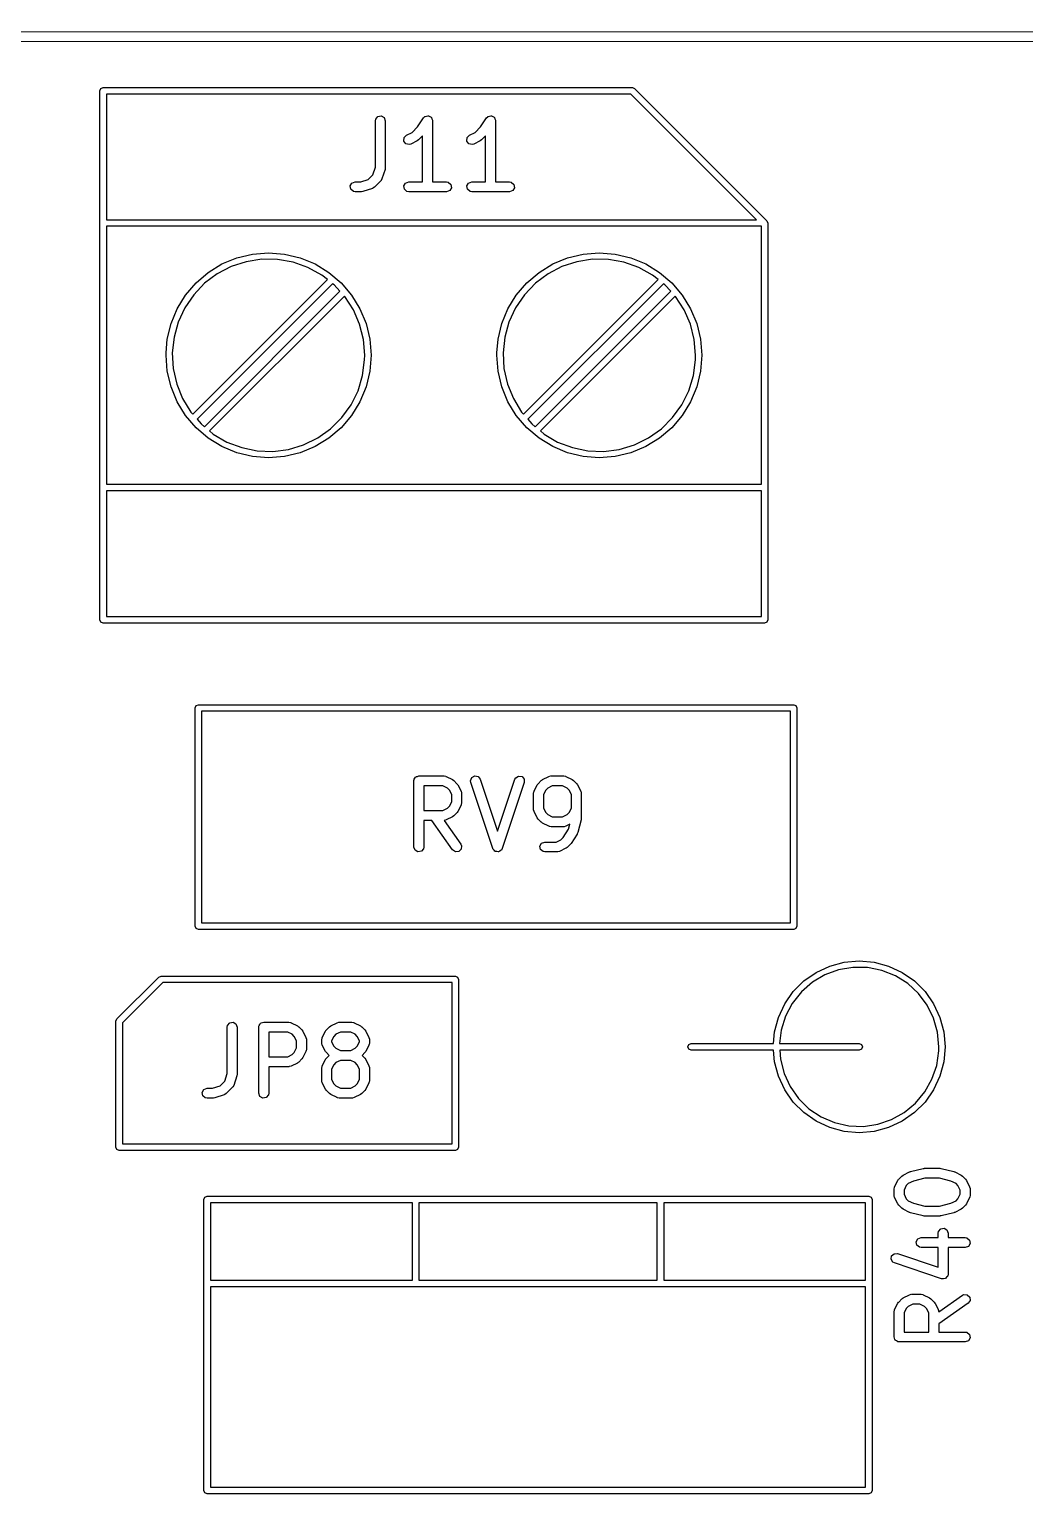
# Model space of a CAD drawing. Extents: x 10 to 287, y -200 to -10.
# Drawn here: x 155.85 to 170.9, y -58.83 to -36.68 of the extents above; entities that cross this region are included whole.
import ezdxf

# ---------------------------------------------------------------- set-up
doc = ezdxf.new("R2010")
doc.units = 0
doc.layers.add('BLACK', color=7, linetype='CONTINUOUS')

msp = doc.modelspace()

# ---------------------------------------------------------------- linework, layer by layer
at = {"layer": 'BLACK', "linetype": 'CONTINUOUS'}
for p, q in [((33.4913, -36.6809), (206.846, -36.7288)), ((206.771, -36.8788), (33.5663, -36.8309)), ((156.915, -37.611), (156.93, -37.5757)), ((156.915, -45.611), (156.915, -37.611)), ((156.93, -37.5757), (156.965, -37.561)), ((156.965, -37.561), (164.965, -37.561)), ((164.965, -37.561), (165, -37.5757)), ((165, -37.5757), (167, -39.5757)), ((157.015, -37.661), (157.015, -39.561)), ((164.944, -37.661), (157.015, -37.661)), ((166.844, -39.561), (164.944, -37.661)), ((161.08, -38.0634), (161.085, -38.0378)), ((161.08, -38.7655), (161.08, -38.0634)), ((161.085, -38.0378), (161.118, -37.9985)), ((161.118, -37.9985), (161.168, -37.9896)), ((161.168, -37.9896), (161.213, -38.0152)), ((161.213, -38.0152), (161.23, -38.0634)), ((161.23, -38.0634), (161.23, -38.7777)), ((161.716, -38.1585), (161.807, -38.0218)), ((161.807, -38.0218), (161.825, -38.003)), ((161.825, -38.003), (161.829, -38.0018)), ((161.829, -38.0018), (161.832, -37.9985)), ((161.832, -37.9985), (161.854, -37.9947)), ((161.854, -37.9947), (161.875, -37.9886)), ((161.875, -37.9886), (161.879, -37.9903)), ((161.879, -37.9903), (161.883, -37.9896)), ((161.883, -37.9896), (161.902, -38.0004)), ((161.902, -38.0004), (161.922, -38.0092)), ((161.922, -38.0092), (161.923, -38.0131)), ((161.923, -38.0131), (161.927, -38.0152)), ((161.927, -38.0152), (161.935, -38.0357)), ((161.935, -38.0357), (161.944, -38.0552)), ((161.944, -38.0552), (161.943, -38.0594)), ((161.943, -38.0594), (161.945, -38.0634)), ((161.945, -38.0634), (161.945, -38.9884)), ((162.669, -38.1585), (162.76, -38.0218)), ((162.76, -38.0218), (162.778, -38.003)), ((162.778, -38.003), (162.782, -38.0018)), ((162.782, -38.0018), (162.785, -37.9985)), ((162.785, -37.9985), (162.806, -37.9947)), ((162.806, -37.9947), (162.827, -37.9886)), ((162.827, -37.9886), (162.831, -37.9903)), ((162.831, -37.9903), (162.835, -37.9896)), ((162.835, -37.9896), (162.854, -38.0004)), ((162.854, -38.0004), (162.874, -38.0092)), ((162.874, -38.0092), (162.876, -38.0131)), ((162.876, -38.0131), (162.88, -38.0152)), ((162.88, -38.0152), (162.887, -38.0357)), ((162.887, -38.0357), (162.897, -38.0552)), ((162.897, -38.0552), (162.896, -38.0594)), ((162.896, -38.0594), (162.897, -38.0634)), ((162.897, -38.0634), (162.897, -38.9884)), ((161.515, -38.3193), (161.551, -38.2821)), ((161.551, -38.2821), (161.635, -38.2399)), ((161.635, -38.2399), (161.716, -38.1585)), ((161.795, -38.2921), (161.732, -38.3546)), ((161.795, -38.9884), (161.795, -38.2921)), ((162.468, -38.3193), (162.503, -38.2821)), ((162.503, -38.2821), (162.587, -38.2399)), ((162.587, -38.2399), (162.669, -38.1585)), ((162.747, -38.2921), (162.685, -38.3546)), ((162.747, -38.9884), (162.747, -38.2921)), ((161.512, -38.3705), (161.515, -38.3193)), ((161.543, -38.4117), (161.512, -38.3705)), ((161.593, -38.4236), (161.543, -38.4117)), ((161.618, -38.4162), (161.593, -38.4236)), ((161.713, -38.3686), (161.618, -38.4162)), ((161.714, -38.3674), (161.713, -38.3686)), ((161.732, -38.3546), (161.714, -38.3674)), ((162.465, -38.3705), (162.468, -38.3193)), ((162.495, -38.4117), (162.465, -38.3705)), ((162.545, -38.4236), (162.495, -38.4117)), ((162.57, -38.4162), (162.545, -38.4236)), ((162.665, -38.3686), (162.57, -38.4162)), ((162.666, -38.3674), (162.665, -38.3686)), ((162.685, -38.3546), (162.666, -38.3674)), ((160.858, -38.9884), (160.972, -38.9503)), ((160.972, -38.9503), (161.042, -38.8801)), ((161.042, -38.8801), (161.08, -38.7655)), ((161.161, -38.9736), (161.066, -39.0688)), ((161.163, -38.9695), (161.161, -38.9736)), ((161.167, -38.9672), (161.163, -38.9695)), ((161.179, -38.9443), (161.167, -38.9672)), ((161.227, -38.8014), (161.179, -38.9443)), ((161.23, -38.7777), (161.227, -38.7998)), ((161.227, -38.7998), (161.227, -38.8014)), ((160.701, -39.0504), (160.726, -39.006)), ((160.71, -39.1009), (160.701, -39.0504)), ((160.749, -39.1339), (160.71, -39.1009)), ((160.726, -39.006), (160.775, -38.9884)), ((160.775, -39.1384), (160.749, -39.1339)), ((160.775, -38.9884), (160.858, -38.9884)), ((160.87, -39.1384), (160.775, -39.1384)), ((160.871, -39.1379), (160.87, -39.1384)), ((160.893, -39.1346), (160.871, -39.1379)), ((161.036, -39.087), (160.893, -39.1346)), ((161.04, -39.0842), (161.036, -39.087)), ((161.044, -39.0838), (161.04, -39.0842)), ((161.066, -39.0688), (161.044, -39.0838)), ((161.51, -39.0504), (161.536, -39.006)), ((161.519, -39.1009), (161.51, -39.0504)), ((161.558, -39.1339), (161.519, -39.1009)), ((161.536, -39.006), (161.584, -38.9884)), ((161.584, -39.1384), (161.558, -39.1339)), ((161.584, -38.9884), (161.795, -38.9884)), ((162.155, -39.1384), (161.584, -39.1384)), ((161.945, -38.9884), (162.155, -38.9884)), ((162.155, -38.9884), (162.181, -38.9929)), ((162.204, -39.1209), (162.155, -39.1384)), ((162.181, -38.9929), (162.22, -39.0259)), ((162.229, -39.0764), (162.204, -39.1209)), ((162.22, -39.0259), (162.229, -39.0764)), ((162.463, -39.0504), (162.488, -39.006)), ((162.471, -39.1009), (162.463, -39.0504)), ((162.511, -39.1339), (162.471, -39.1009)), ((162.488, -39.006), (162.536, -38.9884)), ((162.536, -39.1384), (162.511, -39.1339)), ((162.536, -38.9884), (162.747, -38.9884)), ((163.108, -39.1384), (162.536, -39.1384)), ((162.897, -38.9884), (163.108, -38.9884)), ((163.108, -38.9884), (163.134, -38.9929)), ((163.156, -39.1209), (163.108, -39.1384)), ((163.134, -38.9929), (163.173, -39.0259)), ((163.182, -39.0764), (163.156, -39.1209)), ((163.173, -39.0259), (163.182, -39.0764)), ((157.015, -39.561), (166.844, -39.561)), ((167, -39.5757), (167.015, -39.611)), ((167.015, -39.611), (167.015, -45.611)), ((157.015, -39.661), (157.015, -43.561)), ((166.915, -39.661), (157.015, -39.661)), ((166.915, -43.561), (166.915, -39.661)), ((158.986, -40.1369), (159.223, -40.0801)), ((159.223, -40.0801), (159.465, -40.061)), ((159.465, -40.061), (159.707, -40.0801)), ((159.707, -40.0801), (159.944, -40.1369)), ((163.986, -40.1369), (164.223, -40.0801)), ((164.223, -40.0801), (164.465, -40.061)), ((164.465, -40.061), (164.707, -40.0801)), ((164.707, -40.0801), (164.944, -40.1369)), ((158.554, -40.3571), (158.761, -40.23)), ((158.901, -40.2698), (158.69, -40.3799)), ((158.761, -40.23), (158.986, -40.1369)), ((159.128, -40.1957), (158.901, -40.2698)), ((159.364, -40.1596), (159.128, -40.1957)), ((159.602, -40.1625), (159.364, -40.1596)), ((159.837, -40.2043), (159.602, -40.1625)), ((160.061, -40.2839), (159.837, -40.2043)), ((159.944, -40.1369), (160.169, -40.23)), ((160.27, -40.3992), (160.061, -40.2839)), ((160.169, -40.23), (160.376, -40.3571)), ((163.554, -40.3571), (163.761, -40.23)), ((163.901, -40.2698), (163.69, -40.3799)), ((163.761, -40.23), (163.986, -40.1369)), ((164.128, -40.1957), (163.901, -40.2698)), ((164.364, -40.1596), (164.128, -40.1957)), ((164.602, -40.1625), (164.364, -40.1596)), ((164.837, -40.2043), (164.602, -40.1625)), ((165.061, -40.2839), (164.837, -40.2043)), ((164.944, -40.1369), (165.169, -40.23)), ((165.27, -40.3992), (165.061, -40.2839)), ((165.169, -40.23), (165.376, -40.3571)), ((158.211, -40.7), (158.369, -40.515)), ((158.319, -42.5031), (160.355, -40.4662)), ((158.499, -40.523), (158.334, -40.6954)), ((158.369, -40.515), (158.554, -40.3571)), ((160.434, -40.5286), (158.385, -42.5789)), ((158.69, -40.3799), (158.499, -40.523)), ((160.355, -40.4662), (160.27, -40.3992)), ((160.376, -40.3571), (160.561, -40.515)), ((160.457, -40.5469), (160.434, -40.5286)), ((160.561, -40.515), (160.719, -40.7)), ((163.211, -40.7), (163.369, -40.515)), ((163.319, -42.5031), (165.356, -40.4667)), ((163.499, -40.523), (163.334, -40.6954)), ((163.369, -40.515), (163.554, -40.3571)), ((165.435, -40.5291), (163.385, -42.5789)), ((163.69, -40.3799), (163.499, -40.523)), ((165.356, -40.4667), (165.27, -40.3992)), ((165.376, -40.3571), (165.561, -40.515)), ((165.457, -40.5469), (165.435, -40.5291)), ((165.561, -40.515), (165.719, -40.7)), ((158.084, -40.9074), (158.211, -40.7)), ((158.334, -40.6954), (158.2, -40.8924)), ((158.497, -42.6917), (160.545, -40.6428)), ((160.612, -40.7169), (158.574, -42.7559)), ((160.545, -40.6428), (160.457, -40.5469)), ((160.618, -40.7233), (160.612, -40.7169)), ((160.747, -40.9235), (160.618, -40.7233)), ((160.719, -40.7), (160.846, -40.9074)), ((163.084, -40.9074), (163.211, -40.7)), ((163.334, -40.6954), (163.2, -40.8924)), ((163.497, -42.6917), (165.545, -40.6433)), ((165.612, -40.7174), (163.574, -42.7559)), ((165.545, -40.6433), (165.457, -40.5469)), ((165.618, -40.7233), (165.612, -40.7174)), ((165.747, -40.9235), (165.618, -40.7233)), ((165.719, -40.7), (165.846, -40.9074)), ((157.991, -41.1321), (158.084, -40.9074)), ((158.2, -40.8924), (158.1, -41.1086)), ((160.842, -41.1422), (160.747, -40.9235)), ((160.846, -40.9074), (160.939, -41.1321)), ((162.991, -41.1321), (163.084, -40.9074)), ((163.2, -40.8924), (163.1, -41.1086)), ((165.842, -41.1422), (165.747, -40.9235)), ((165.846, -40.9074), (165.939, -41.1321)), ((157.934, -41.3686), (157.991, -41.1321)), ((158.1, -41.1086), (158.036, -41.3384)), ((160.9, -41.3734), (160.842, -41.1422)), ((160.939, -41.1321), (160.996, -41.3686)), ((162.934, -41.3686), (162.991, -41.1321)), ((163.1, -41.1086), (163.036, -41.3384)), ((165.9, -41.3734), (165.842, -41.1422)), ((165.939, -41.1321), (165.996, -41.3686)), ((157.918, -41.5755), (157.934, -41.3686)), ((158.036, -41.3384), (158.01, -41.5755)), ((160.92, -41.611), (160.9, -41.3734)), ((160.996, -41.3686), (161.015, -41.611)), ((162.918, -41.5755), (162.934, -41.3686)), ((163.036, -41.3384), (163.01, -41.5755)), ((165.92, -41.611), (165.9, -41.3734)), ((165.996, -41.3686), (166.015, -41.611)), ((157.915, -41.611), (157.918, -41.5755)), ((157.934, -41.8535), (157.915, -41.611)), ((158.01, -41.5755), (158.024, -41.8135)), ((160.918, -41.6821), (160.92, -41.611)), ((161.015, -41.611), (160.996, -41.8535)), ((162.915, -41.611), (162.918, -41.5755)), ((162.934, -41.8535), (162.915, -41.611)), ((163.01, -41.5755), (163.024, -41.8135)), ((165.918, -41.6821), (165.92, -41.611)), ((166.015, -41.611), (165.996, -41.8535)), ((157.991, -42.09), (157.934, -41.8535)), ((158.024, -41.8135), (158.077, -42.0461)), ((160.887, -41.9185), (160.918, -41.6821)), ((160.996, -41.8535), (160.939, -42.09)), ((162.991, -42.09), (162.934, -41.8535)), ((163.024, -41.8135), (163.077, -42.0461)), ((165.887, -41.9185), (165.918, -41.6821)), ((165.996, -41.8535), (165.939, -42.09)), ((158.077, -42.0461), (158.166, -42.2671)), ((160.818, -42.1467), (160.887, -41.9185)), ((163.077, -42.0461), (163.166, -42.2671)), ((165.818, -42.1467), (165.887, -41.9185)), ((158.084, -42.3147), (157.991, -42.09)), ((158.166, -42.2671), (158.291, -42.4704)), ((160.712, -42.3604), (160.818, -42.1467)), ((160.939, -42.09), (160.846, -42.3147)), ((163.084, -42.3147), (162.991, -42.09)), ((163.166, -42.2671), (163.291, -42.4704)), ((165.712, -42.3604), (165.818, -42.1467)), ((165.939, -42.09), (165.846, -42.3147)), ((158.211, -42.5221), (158.084, -42.3147)), ((158.369, -42.7071), (158.211, -42.5221)), ((158.291, -42.4704), (158.319, -42.5031)), ((160.719, -42.5221), (160.561, -42.7071)), ((160.573, -42.554), (160.712, -42.3604)), ((160.846, -42.3147), (160.719, -42.5221)), ((163.211, -42.5221), (163.084, -42.3147)), ((163.369, -42.7071), (163.211, -42.5221)), ((163.291, -42.4704), (163.319, -42.5031)), ((165.719, -42.5221), (165.561, -42.7071)), ((165.573, -42.554), (165.712, -42.3604)), ((165.846, -42.3147), (165.719, -42.5221)), ((158.554, -42.865), (158.369, -42.7071)), ((158.385, -42.5789), (158.447, -42.6506)), ((158.447, -42.6506), (158.497, -42.6917)), ((160.21, -42.8608), (160.404, -42.7223)), ((160.561, -42.7071), (160.376, -42.865)), ((160.404, -42.7223), (160.573, -42.554)), ((163.554, -42.865), (163.369, -42.7071)), ((163.385, -42.5789), (163.447, -42.6506)), ((163.447, -42.6506), (163.497, -42.6917)), ((165.21, -42.8608), (165.404, -42.7223)), ((165.561, -42.7071), (165.376, -42.865)), ((165.404, -42.7223), (165.573, -42.554)), ((158.761, -42.9921), (158.554, -42.865)), ((158.574, -42.7559), (158.63, -42.8029)), ((158.63, -42.8029), (158.836, -42.9232)), ((158.836, -42.9232), (159.059, -43.0082)), ((159.768, -43.0342), (159.996, -42.9657)), ((159.996, -42.9657), (160.21, -42.8608)), ((160.376, -42.865), (160.169, -42.9921)), ((163.761, -42.9921), (163.554, -42.865)), ((163.574, -42.7559), (163.63, -42.8029)), ((163.63, -42.8029), (163.836, -42.9232)), ((163.836, -42.9232), (164.059, -43.0082)), ((164.768, -43.0342), (164.996, -42.9657)), ((164.996, -42.9657), (165.21, -42.8608)), ((165.376, -42.865), (165.169, -42.9921)), ((158.986, -43.0852), (158.761, -42.9921)), ((159.223, -43.142), (158.986, -43.0852)), ((159.059, -43.0082), (159.293, -43.0558)), ((159.465, -43.161), (159.223, -43.142)), ((159.293, -43.0558), (159.531, -43.0645)), ((159.707, -43.142), (159.465, -43.161)), ((159.531, -43.0645), (159.768, -43.0342)), ((159.944, -43.0852), (159.707, -43.142)), ((160.169, -42.9921), (159.944, -43.0852)), ((163.986, -43.0852), (163.761, -42.9921)), ((164.223, -43.142), (163.986, -43.0852)), ((164.059, -43.0082), (164.293, -43.0558)), ((164.465, -43.161), (164.223, -43.142)), ((164.293, -43.0558), (164.531, -43.0645)), ((164.707, -43.142), (164.465, -43.161)), ((164.531, -43.0645), (164.768, -43.0342)), ((164.944, -43.0852), (164.707, -43.142)), ((165.169, -42.9921), (164.944, -43.0852)), ((157.015, -43.561), (166.915, -43.561)), ((157.015, -43.661), (157.015, -45.561)), ((166.915, -43.661), (157.015, -43.661)), ((166.915, -45.561), (166.915, -43.661)), ((156.93, -45.6464), (156.915, -45.611)), ((157.015, -45.561), (166.915, -45.561)), ((167.015, -45.611), (167, -45.6464)), ((156.965, -45.661), (156.93, -45.6464)), ((166.965, -45.661), (156.965, -45.661)), ((167, -45.6464), (166.965, -45.661)), ((158.354, -46.946), (158.369, -46.9107)), ((158.354, -50.246), (158.354, -46.946)), ((158.369, -46.9107), (158.404, -46.896)), ((158.404, -46.896), (167.404, -46.896)), ((167.404, -46.896), (167.439, -46.9107)), ((167.439, -46.9107), (167.454, -46.946)), ((167.454, -46.946), (167.454, -50.246)), ((158.454, -46.996), (158.454, -50.196)), ((167.354, -46.996), (158.454, -46.996)), ((167.354, -50.196), (167.354, -46.996)), ((161.662, -48.0484), (161.664, -48.0387)), ((161.662, -49.0484), (161.662, -48.0484)), ((161.663, -48.0354), (161.665, -48.0325)), ((161.664, -48.0387), (161.663, -48.0354)), ((161.665, -48.0325), (161.667, -48.0228)), ((161.667, -48.0228), (161.679, -48.0078)), ((161.679, -48.0078), (161.689, -47.991)), ((161.689, -47.991), (161.695, -47.9887)), ((161.695, -47.9887), (161.7, -47.9835)), ((161.7, -47.9835), (161.719, -47.9801)), ((161.719, -47.9801), (161.737, -47.9734)), ((161.737, -47.9734), (162.118, -47.9734)), ((162.118, -47.9734), (162.144, -47.9779)), ((162.144, -47.9779), (162.147, -47.9808)), ((162.147, -47.9808), (162.152, -47.9813)), ((162.152, -47.9813), (162.247, -48.029)), ((162.247, -48.029), (162.265, -48.0423)), ((162.265, -48.0423), (162.266, -48.043)), ((162.266, -48.043), (162.314, -48.0906)), ((162.519, -48.0464), (162.538, -47.9987)), ((162.523, -48.0721), (162.519, -48.0464)), ((162.538, -47.9987), (162.583, -47.9742)), ((162.583, -47.9742), (162.634, -47.9845)), ((162.634, -47.9845), (162.665, -48.0247)), ((162.665, -48.0247), (162.928, -48.8113)), ((162.928, -48.8113), (163.19, -48.0247)), ((163.19, -48.0247), (163.202, -48.0018)), ((163.202, -48.0018), (163.246, -47.9749)), ((163.246, -47.9749), (163.297, -47.9825)), ((163.297, -47.9825), (163.331, -48.0209)), ((163.331, -48.0209), (163.332, -48.0721)), ((163.541, -48.0906), (163.589, -48.043)), ((163.589, -48.043), (163.607, -48.0302)), ((163.607, -48.0302), (163.608, -48.029)), ((163.608, -48.029), (163.704, -47.9813)), ((163.704, -47.9813), (163.729, -47.9739)), ((163.729, -47.9739), (163.733, -47.975)), ((163.733, -47.975), (163.737, -47.9734)), ((163.737, -47.9734), (163.928, -47.9734)), ((163.928, -47.9734), (163.953, -47.9779)), ((163.953, -47.9779), (163.957, -47.9808)), ((163.957, -47.9808), (163.961, -47.9813)), ((163.961, -47.9813), (164.056, -48.029)), ((164.056, -48.029), (164.074, -48.0423)), ((164.074, -48.0423), (164.076, -48.043)), ((164.076, -48.043), (164.124, -48.0906)), ((161.812, -48.1234), (161.812, -48.4972)), ((162.1, -48.1234), (161.812, -48.1234)), ((162.169, -48.1577), (162.1, -48.1234)), ((162.199, -48.1881), (162.169, -48.1577)), ((162.234, -48.2566), (162.199, -48.1881)), ((162.234, -48.3641), (162.234, -48.2566)), ((162.314, -48.0906), (162.327, -48.109)), ((162.327, -48.109), (162.328, -48.1101)), ((162.328, -48.1101), (162.376, -48.2054)), ((162.376, -48.2054), (162.383, -48.2303)), ((162.383, -48.2303), (162.382, -48.2347)), ((162.382, -48.2347), (162.384, -48.2389)), ((162.384, -48.2389), (162.384, -48.3818)), ((162.857, -49.0721), (162.523, -48.0721)), ((163.332, -48.0721), (162.999, -49.0721)), ((163.472, -48.2389), (163.476, -48.2132)), ((163.472, -48.477), (163.472, -48.2389)), ((163.476, -48.2132), (163.479, -48.2098)), ((163.479, -48.2098), (163.48, -48.2054)), ((163.48, -48.2054), (163.527, -48.1101)), ((163.527, -48.1101), (163.541, -48.0921)), ((163.541, -48.0921), (163.541, -48.0906)), ((163.656, -48.1881), (163.622, -48.2566)), ((163.622, -48.2566), (163.622, -48.4593)), ((163.686, -48.1577), (163.656, -48.1881)), ((163.755, -48.1234), (163.686, -48.1577)), ((163.91, -48.1234), (163.755, -48.1234)), ((163.978, -48.1577), (163.91, -48.1234)), ((164.009, -48.1881), (163.978, -48.1577)), ((164.043, -48.2566), (164.009, -48.1881)), ((164.043, -48.4593), (164.043, -48.2566)), ((164.124, -48.0906), (164.136, -48.109)), ((164.136, -48.109), (164.138, -48.1101)), ((164.138, -48.1101), (164.185, -48.2054)), ((164.185, -48.2054), (164.193, -48.2303)), ((164.193, -48.2303), (164.192, -48.2347)), ((164.192, -48.2347), (164.193, -48.2389)), ((164.193, -48.2389), (164.193, -48.6199)), ((161.812, -48.4972), (162.1, -48.4972)), ((162.1, -48.4972), (162.169, -48.463)), ((162.169, -48.463), (162.199, -48.4326)), ((162.199, -48.4326), (162.234, -48.3641)), ((162.376, -48.4153), (162.328, -48.5105)), ((162.379, -48.4074), (162.376, -48.4108)), ((162.376, -48.4108), (162.376, -48.4153)), ((162.384, -48.3818), (162.379, -48.4074)), ((163.473, -48.4812), (163.472, -48.477)), ((163.472, -48.4856), (163.473, -48.4812)), ((163.48, -48.5105), (163.472, -48.4856)), ((163.622, -48.4593), (163.656, -48.5278)), ((164.009, -48.5278), (164.043, -48.4593)), ((161.936, -48.6472), (161.812, -48.6472)), ((161.812, -48.6472), (161.812, -49.0484)), ((162.247, -49.0914), (161.936, -48.6472)), ((162.122, -48.6457), (162.119, -48.6469)), ((162.119, -48.6469), (162.37, -49.0054)), ((162.127, -48.6467), (162.122, -48.6457)), ((162.152, -48.6393), (162.127, -48.6467)), ((162.247, -48.5917), (162.152, -48.6393)), ((162.248, -48.5905), (162.247, -48.5917)), ((162.266, -48.5776), (162.248, -48.5905)), ((162.314, -48.53), (162.266, -48.5776)), ((162.315, -48.5285), (162.314, -48.53)), ((162.328, -48.5105), (162.315, -48.5285)), ((163.527, -48.6058), (163.48, -48.5105)), ((163.528, -48.6069), (163.527, -48.6058)), ((163.541, -48.6253), (163.528, -48.6069)), ((163.589, -48.6729), (163.541, -48.6253)), ((163.59, -48.6736), (163.589, -48.6729)), ((163.608, -48.6869), (163.59, -48.6736)), ((163.704, -48.7346), (163.608, -48.6869)), ((163.656, -48.5278), (163.686, -48.5582)), ((163.686, -48.5582), (163.755, -48.5925)), ((163.755, -48.5925), (163.91, -48.5925)), ((163.91, -48.5925), (163.978, -48.5582)), ((164.019, -48.7054), (163.961, -48.7346)), ((163.978, -48.5582), (164.009, -48.5278)), ((164.001, -48.7795), (164.019, -48.7054)), ((164.191, -48.638), (164.143, -48.8285)), ((164.193, -48.6199), (164.191, -48.6346)), ((164.191, -48.6346), (164.191, -48.638)), ((163.708, -48.7351), (163.704, -48.7346)), ((163.712, -48.7379), (163.708, -48.7351)), ((163.737, -48.7425), (163.712, -48.7379)), ((163.928, -48.7425), (163.737, -48.7425)), ((163.815, -48.9734), (163.883, -48.9392)), ((163.883, -48.9392), (163.917, -48.9054)), ((163.917, -48.9054), (164.001, -48.7795)), ((163.932, -48.7409), (163.928, -48.7425)), ((163.936, -48.742), (163.932, -48.7409)), ((163.961, -48.7346), (163.936, -48.742)), ((164.133, -48.8519), (164.038, -48.9948)), ((164.143, -48.8285), (164.133, -48.8515)), ((164.133, -48.8515), (164.133, -48.8519)), ((161.68, -49.0966), (161.662, -49.0484)), ((161.724, -49.1223), (161.68, -49.0966)), ((161.775, -49.1134), (161.724, -49.1223)), ((161.808, -49.0741), (161.775, -49.1134)), ((161.812, -49.0484), (161.808, -49.0741)), ((162.289, -49.1209), (162.247, -49.0914)), ((162.34, -49.1164), (162.289, -49.1209)), ((162.377, -49.0801), (162.34, -49.1164)), ((162.37, -49.0054), (162.381, -49.029)), ((162.381, -49.029), (162.377, -49.0801)), ((162.858, -49.0738), (162.857, -49.0721)), ((162.858, -49.076), (162.858, -49.0738)), ((162.874, -49.0938), (162.858, -49.076)), ((162.888, -49.1123), (162.874, -49.0938)), ((162.891, -49.1128), (162.888, -49.1123)), ((162.892, -49.1144), (162.891, -49.1128)), ((162.915, -49.1179), (162.892, -49.1144)), ((162.939, -49.1226), (162.915, -49.1179)), ((162.941, -49.1216), (162.939, -49.1226)), ((162.943, -49.1219), (162.941, -49.1216)), ((162.963, -49.1095), (162.943, -49.1219)), ((162.984, -49.0982), (162.963, -49.1095)), ((162.985, -49.0962), (162.984, -49.0982)), ((162.986, -49.095), (162.985, -49.0962)), ((162.999, -49.0721), (162.986, -49.095)), ((163.568, -49.0354), (163.594, -48.991)), ((163.577, -49.0859), (163.568, -49.0354)), ((163.616, -49.1189), (163.577, -49.0859)), ((163.594, -48.991), (163.642, -48.9734)), ((163.642, -49.1234), (163.616, -49.1189)), ((163.642, -48.9734), (163.815, -48.9734)), ((163.832, -49.1234), (163.642, -49.1234)), ((163.837, -49.1219), (163.832, -49.1234)), ((163.841, -49.1229), (163.837, -49.1219)), ((163.866, -49.1155), (163.841, -49.1229)), ((163.961, -49.0679), (163.866, -49.1155)), ((163.962, -49.0667), (163.961, -49.0679)), ((163.981, -49.0538), (163.962, -49.0667)), ((164.028, -49.0062), (163.981, -49.0538)), ((164.03, -49.0031), (164.028, -49.0062)), ((164.038, -48.9948), (164.03, -49.0031)), ((158.369, -50.2814), (158.354, -50.246)), ((158.454, -50.196), (167.354, -50.196)), ((167.454, -50.246), (167.439, -50.2814)), ((158.404, -50.296), (158.369, -50.2814)), ((167.404, -50.296), (158.404, -50.296)), ((167.439, -50.2814), (167.404, -50.296)), ((167.744, -50.9442), (167.949, -50.8484)), ((168.082, -50.9059), (167.875, -50.9823)), ((167.949, -50.8484), (168.168, -50.7897)), ((168.299, -50.8686), (168.082, -50.9059)), ((168.168, -50.7897), (168.394, -50.77)), ((168.52, -50.8715), (168.299, -50.8686)), ((168.394, -50.77), (168.62, -50.7897)), ((168.736, -50.9145), (168.52, -50.8715)), ((168.62, -50.7897), (168.838, -50.8484)), ((168.941, -50.9962), (168.736, -50.9145)), ((168.838, -50.8484), (169.044, -50.9442)), ((157.174, -51.6496), (157.809, -51.0146)), ((157.865, -51.1), (157.259, -51.7057)), ((157.809, -51.0146), (157.844, -51)), ((157.844, -51), (162.289, -51)), ((162.239, -51.1), (157.865, -51.1)), ((162.239, -53.54), (162.239, -51.1)), ((162.289, -51), (162.324, -51.0146)), ((162.324, -51.0146), (162.339, -51.05)), ((162.339, -51.05), (162.339, -53.59)), ((167.398, -51.2344), (167.558, -51.0741)), ((167.686, -51.095), (167.52, -51.2404)), ((167.558, -51.0741), (167.744, -50.9442)), ((167.875, -50.9823), (167.686, -51.095)), ((169.128, -51.1139), (168.941, -50.9962)), ((169.044, -50.9442), (169.229, -51.0741)), ((169.289, -51.2636), (169.128, -51.1139)), ((169.229, -51.0741), (169.39, -51.2344)), ((167.268, -51.42), (167.398, -51.2344)), ((167.52, -51.2404), (167.383, -51.4136)), ((169.421, -51.4403), (169.289, -51.2636)), ((169.39, -51.2344), (169.52, -51.42)), ((167.172, -51.6254), (167.268, -51.42)), ((167.383, -51.4136), (167.28, -51.6088)), ((169.519, -51.6381), (169.421, -51.4403)), ((169.52, -51.42), (169.615, -51.6254)), ((157.159, -51.685), (157.174, -51.6496)), ((157.159, -53.59), (157.159, -51.685)), ((157.259, -51.7057), (157.259, -53.54)), ((158.841, -51.7724), (158.845, -51.7467)), ((158.841, -52.4745), (158.841, -51.7724)), ((158.845, -51.7467), (158.878, -51.7074)), ((158.878, -51.7074), (158.929, -51.6985)), ((158.929, -51.6985), (158.973, -51.7242)), ((158.973, -51.7242), (158.991, -51.7724)), ((158.991, -51.7724), (158.991, -52.4867)), ((159.317, -51.7724), (159.318, -51.7626)), ((159.317, -52.7724), (159.317, -51.7724)), ((159.318, -51.7594), (159.32, -51.7565)), ((159.318, -51.7626), (159.318, -51.7594)), ((159.32, -51.7565), (159.321, -51.7467)), ((159.321, -51.7467), (159.334, -51.7318)), ((159.334, -51.7318), (159.344, -51.7149)), ((159.344, -51.7149), (159.35, -51.7126)), ((159.35, -51.7126), (159.354, -51.7074)), ((159.354, -51.7074), (159.373, -51.704)), ((159.373, -51.704), (159.392, -51.6974)), ((159.392, -51.6974), (159.773, -51.6974)), ((159.773, -51.6974), (159.798, -51.7019)), ((159.798, -51.7019), (159.802, -51.7048)), ((159.802, -51.7048), (159.806, -51.7053)), ((159.806, -51.7053), (159.901, -51.7529)), ((159.901, -51.7529), (159.919, -51.7663)), ((159.919, -51.7663), (159.921, -51.767)), ((159.921, -51.767), (159.969, -51.8146)), ((159.969, -51.8146), (159.981, -51.833)), ((160.325, -51.8341), (160.338, -51.8161)), ((160.338, -51.8161), (160.339, -51.8146)), ((160.339, -51.8146), (160.386, -51.767)), ((160.386, -51.767), (160.405, -51.7541)), ((160.405, -51.7541), (160.406, -51.7529)), ((160.406, -51.7529), (160.501, -51.7053)), ((160.501, -51.7053), (160.526, -51.6979)), ((160.526, -51.6979), (160.53, -51.6989)), ((160.53, -51.6989), (160.535, -51.6974)), ((160.535, -51.6974), (160.725, -51.6974)), ((160.725, -51.6974), (160.751, -51.7019)), ((160.751, -51.7019), (160.754, -51.7048)), ((160.754, -51.7048), (160.759, -51.7053)), ((160.759, -51.7053), (160.854, -51.7529)), ((160.854, -51.7529), (160.872, -51.7663)), ((160.872, -51.7663), (160.873, -51.767)), ((160.873, -51.767), (160.921, -51.8146)), ((160.921, -51.8146), (160.934, -51.833)), ((167.114, -51.8443), (167.172, -51.6254)), ((167.215, -51.8194), (167.191, -52.02)), ((167.28, -51.6088), (167.215, -51.8194)), ((169.579, -51.8504), (169.519, -51.6381)), ((169.615, -51.6254), (169.674, -51.8443)), ((159.467, -51.8474), (159.467, -52.2212)), ((159.755, -51.8474), (159.467, -51.8474)), ((159.823, -51.8816), (159.755, -51.8474)), ((159.854, -51.912), (159.823, -51.8816)), ((159.888, -51.9806), (159.854, -51.912)), ((159.888, -52.088), (159.888, -51.9806)), ((159.981, -51.833), (159.983, -51.8341)), ((159.983, -51.8341), (160.03, -51.9293)), ((160.03, -51.9293), (160.038, -51.9543)), ((160.038, -51.9543), (160.037, -51.9586)), ((160.037, -51.9586), (160.038, -51.9629)), ((160.038, -51.9629), (160.038, -52.1057)), ((160.269, -51.9629), (160.274, -51.9372)), ((160.269, -52.0105), (160.269, -51.9629)), ((160.271, -52.0147), (160.269, -52.0105)), ((160.27, -52.0191), (160.271, -52.0147)), ((160.277, -52.044), (160.27, -52.0191)), ((160.274, -51.9372), (160.277, -51.9338)), ((160.277, -51.9293), (160.325, -51.8341)), ((160.277, -51.9338), (160.277, -51.9293)), ((160.325, -52.1393), (160.277, -52.044)), ((160.453, -51.912), (160.419, -51.9806)), ((160.419, -51.9806), (160.419, -51.9928)), ((160.419, -51.9928), (160.453, -52.0613)), ((160.484, -51.8816), (160.453, -51.912)), ((160.552, -51.8474), (160.484, -51.8816)), ((160.707, -51.8474), (160.552, -51.8474)), ((160.776, -51.8816), (160.707, -51.8474)), ((160.806, -51.912), (160.776, -51.8816)), ((160.841, -51.9806), (160.806, -51.912)), ((160.806, -52.0613), (160.841, -51.9928)), ((160.841, -51.9928), (160.841, -51.9806)), ((160.934, -51.833), (160.935, -51.8341)), ((160.935, -51.8341), (160.983, -51.9293)), ((160.983, -52.044), (160.935, -52.1393)), ((160.983, -51.9293), (160.99, -51.9543)), ((160.986, -52.0361), (160.983, -52.0396)), ((160.983, -52.0396), (160.983, -52.044)), ((160.991, -52.0105), (160.986, -52.0361)), ((160.99, -51.9543), (160.989, -51.9586)), ((160.989, -51.9586), (160.991, -51.9629)), ((160.991, -51.9629), (160.991, -52.0105)), ((165.804, -52.07), (165.819, -52.0346)), ((165.819, -52.0346), (165.854, -52.02)), ((165.854, -52.02), (167.098, -52.02)), ((167.098, -52.02), (167.114, -51.8443)), ((167.191, -52.02), (168.394, -52.02)), ((168.394, -52.02), (168.429, -52.0346)), ((168.429, -52.0346), (168.444, -52.07)), ((169.599, -52.07), (169.579, -51.8504)), ((169.674, -51.8443), (169.694, -52.07)), ((159.467, -52.2212), (159.755, -52.2212)), ((159.755, -52.2212), (159.823, -52.1869)), ((159.823, -52.1869), (159.854, -52.1565)), ((159.854, -52.1565), (159.888, -52.088)), ((159.969, -52.254), (159.921, -52.3016)), ((159.983, -52.2345), (159.969, -52.2525)), ((159.969, -52.2525), (159.969, -52.254)), ((160.03, -52.1393), (159.983, -52.2345)), ((160.031, -52.1348), (160.03, -52.1393)), ((160.034, -52.1314), (160.031, -52.1348)), ((160.038, -52.1057), (160.034, -52.1314)), ((160.277, -52.3579), (160.325, -52.2626)), ((160.326, -52.1404), (160.325, -52.1393)), ((160.325, -52.2626), (160.338, -52.2446)), ((160.339, -52.1587), (160.326, -52.1404)), ((160.338, -52.2446), (160.339, -52.2432)), ((160.381, -52.201), (160.339, -52.1587)), ((160.339, -52.2432), (160.381, -52.201)), ((160.453, -52.0613), (160.484, -52.0917)), ((160.484, -52.0917), (160.552, -52.126)), ((160.552, -52.126), (160.707, -52.126)), ((160.707, -52.126), (160.776, -52.0917)), ((160.776, -52.0917), (160.806, -52.0613)), ((160.921, -52.1587), (160.879, -52.201)), ((160.879, -52.201), (160.921, -52.2432)), ((160.922, -52.1573), (160.921, -52.1587)), ((160.921, -52.2432), (160.934, -52.2615)), ((160.935, -52.1393), (160.922, -52.1573)), ((160.934, -52.2615), (160.935, -52.2626)), ((160.935, -52.2626), (160.983, -52.3579)), ((165.819, -52.1054), (165.804, -52.07)), ((165.854, -52.12), (165.819, -52.1054)), ((167.098, -52.12), (165.854, -52.12)), ((167.114, -52.2957), (167.098, -52.12)), ((168.394, -52.12), (167.194, -52.12)), ((167.194, -52.12), (167.204, -52.2585)), ((167.204, -52.2585), (167.258, -52.4723)), ((168.429, -52.1054), (168.394, -52.12)), ((168.444, -52.07), (168.429, -52.1054)), ((169.566, -52.3513), (169.597, -52.1331)), ((169.597, -52.1331), (169.599, -52.07)), ((169.694, -52.07), (169.674, -52.2957)), ((158.802, -52.589), (158.841, -52.4745)), ((158.991, -52.4867), (158.987, -52.5087)), ((159.773, -52.3712), (159.467, -52.3712)), ((159.467, -52.3712), (159.467, -52.7724)), ((159.777, -52.3697), (159.773, -52.3712)), ((159.781, -52.3707), (159.777, -52.3697)), ((159.806, -52.3633), (159.781, -52.3707)), ((159.901, -52.3157), (159.806, -52.3633)), ((159.903, -52.3145), (159.901, -52.3157)), ((159.921, -52.3016), (159.903, -52.3145)), ((160.269, -52.3914), (160.274, -52.3658)), ((160.269, -52.5819), (160.269, -52.3914)), ((160.274, -52.3658), (160.277, -52.3623)), ((160.277, -52.3623), (160.277, -52.3579)), ((160.453, -52.3406), (160.419, -52.4091)), ((160.419, -52.4091), (160.419, -52.5642)), ((160.484, -52.3102), (160.453, -52.3406)), ((160.552, -52.276), (160.484, -52.3102)), ((160.707, -52.276), (160.552, -52.276)), ((160.776, -52.3102), (160.707, -52.276)), ((160.806, -52.3406), (160.776, -52.3102)), ((160.841, -52.4091), (160.806, -52.3406)), ((160.841, -52.5642), (160.841, -52.4091)), ((160.983, -52.3579), (160.99, -52.3829)), ((160.99, -52.3829), (160.989, -52.3872)), ((160.989, -52.3872), (160.991, -52.3914)), ((160.991, -52.3914), (160.991, -52.5819)), ((167.172, -52.5146), (167.114, -52.2957)), ((167.258, -52.4723), (167.35, -52.6726)), ((169.495, -52.5602), (169.566, -52.3513)), ((169.674, -52.2957), (169.615, -52.5146)), ((158.486, -52.7149), (158.535, -52.6974)), ((158.535, -52.6974), (158.618, -52.6974)), ((158.618, -52.6974), (158.732, -52.6592)), ((158.732, -52.6592), (158.802, -52.589)), ((158.921, -52.6826), (158.826, -52.7778)), ((158.923, -52.6785), (158.921, -52.6826)), ((158.927, -52.6761), (158.923, -52.6785)), ((158.939, -52.6532), (158.927, -52.6761)), ((158.987, -52.5104), (158.939, -52.6532)), ((158.987, -52.5087), (158.987, -52.5104)), ((160.271, -52.5861), (160.269, -52.5819)), ((160.27, -52.5905), (160.271, -52.5861)), ((160.277, -52.6154), (160.27, -52.5905)), ((160.325, -52.7107), (160.277, -52.6154)), ((160.326, -52.7118), (160.325, -52.7107)), ((160.339, -52.7302), (160.326, -52.7118)), ((160.419, -52.5642), (160.453, -52.6327)), ((160.453, -52.6327), (160.484, -52.6631)), ((160.484, -52.6631), (160.552, -52.6974)), ((160.552, -52.6974), (160.707, -52.6974)), ((160.707, -52.6974), (160.776, -52.6631)), ((160.776, -52.6631), (160.806, -52.6327)), ((160.806, -52.6327), (160.841, -52.5642)), ((160.935, -52.7107), (160.922, -52.7287)), ((160.983, -52.6154), (160.935, -52.7107)), ((160.986, -52.6076), (160.983, -52.611)), ((160.983, -52.611), (160.983, -52.6154)), ((160.991, -52.5819), (160.986, -52.6076)), ((167.268, -52.72), (167.172, -52.5146)), ((167.35, -52.6726), (167.477, -52.8527)), ((169.387, -52.7526), (169.495, -52.5602)), ((169.615, -52.5146), (169.52, -52.72)), ((158.461, -52.7594), (158.486, -52.7149)), ((158.47, -52.8099), (158.461, -52.7594)), ((158.509, -52.8429), (158.47, -52.8099)), ((158.535, -52.8474), (158.509, -52.8429)), ((158.63, -52.8474), (158.535, -52.8474)), ((158.631, -52.8468), (158.63, -52.8474)), ((158.654, -52.8435), (158.631, -52.8468)), ((158.796, -52.7959), (158.654, -52.8435)), ((158.8, -52.7931), (158.796, -52.7959)), ((158.804, -52.7927), (158.8, -52.7931)), ((158.826, -52.7778), (158.804, -52.7927)), ((159.334, -52.8206), (159.317, -52.7724)), ((159.379, -52.8462), (159.334, -52.8206)), ((159.429, -52.8373), (159.379, -52.8462)), ((159.462, -52.798), (159.429, -52.8373)), ((159.467, -52.7724), (159.462, -52.798)), ((160.386, -52.7778), (160.339, -52.7302)), ((160.388, -52.7785), (160.386, -52.7778)), ((160.406, -52.7918), (160.388, -52.7785)), ((160.501, -52.8395), (160.406, -52.7918)), ((160.505, -52.84), (160.501, -52.8395)), ((160.509, -52.8429), (160.505, -52.84)), ((160.535, -52.8474), (160.509, -52.8429)), ((160.725, -52.8474), (160.535, -52.8474)), ((160.729, -52.8458), (160.725, -52.8474)), ((160.734, -52.8469), (160.729, -52.8458)), ((160.759, -52.8395), (160.734, -52.8469)), ((160.854, -52.7918), (160.759, -52.8395)), ((160.855, -52.7907), (160.854, -52.7918)), ((160.873, -52.7778), (160.855, -52.7907)), ((160.921, -52.7302), (160.873, -52.7778)), ((160.922, -52.7287), (160.921, -52.7302)), ((167.398, -52.9056), (167.268, -52.72)), ((167.558, -53.0659), (167.398, -52.9056)), ((167.477, -52.8527), (167.635, -53.0066)), ((169.076, -53.0632), (169.246, -52.9222)), ((169.39, -52.9056), (169.229, -53.0659)), ((169.246, -52.9222), (169.387, -52.7526)), ((169.52, -52.72), (169.39, -52.9056)), ((167.744, -53.1958), (167.558, -53.0659)), ((167.635, -53.0066), (167.819, -53.1291)), ((167.819, -53.1291), (168.021, -53.2162)), ((168.884, -53.171), (169.076, -53.0632)), ((169.229, -53.0659), (169.044, -53.1958)), ((167.949, -53.2916), (167.744, -53.1958)), ((168.168, -53.3502), (167.949, -53.2916)), ((168.021, -53.2162), (168.237, -53.2648)), ((168.394, -53.37), (168.168, -53.3502)), ((168.237, -53.2648), (168.457, -53.2735)), ((168.62, -53.3502), (168.394, -53.37)), ((168.457, -53.2735), (168.675, -53.2418)), ((168.838, -53.2916), (168.62, -53.3502)), ((168.675, -53.2418), (168.884, -53.171)), ((169.044, -53.1958), (168.838, -53.2916)), ((157.174, -53.6254), (157.159, -53.59)), ((157.259, -53.54), (162.239, -53.54)), ((162.339, -53.59), (162.324, -53.6254)), ((157.209, -53.64), (157.174, -53.6254)), ((162.289, -53.64), (157.209, -53.64)), ((162.324, -53.6254), (162.289, -53.64)), ((168.992, -54.0729), (169.04, -54.0253)), ((169.04, -54.0253), (169.058, -54.0124)), ((169.058, -54.0124), (169.059, -54.0113)), ((169.059, -54.0113), (169.154, -53.9636)), ((169.154, -53.9636), (169.167, -53.9599)), ((169.167, -53.9599), (169.17, -53.958)), ((169.17, -53.958), (169.36, -53.9103)), ((169.36, -53.9103), (169.375, -53.9093)), ((169.375, -53.9093), (169.378, -53.9081)), ((169.378, -53.9081), (169.616, -53.9081)), ((169.616, -53.9081), (169.631, -53.9107)), ((169.631, -53.9107), (169.635, -53.9103)), ((169.635, -53.9103), (169.825, -53.958)), ((169.825, -53.958), (169.837, -53.9632)), ((169.837, -53.9632), (169.84, -53.9636)), ((169.84, -53.9636), (169.936, -54.0113)), ((169.936, -54.0113), (169.954, -54.0246)), ((169.954, -54.0246), (169.955, -54.0253)), ((169.955, -54.0253), (170.003, -54.0729)), ((168.922, -54.2212), (168.927, -54.1955)), ((168.922, -54.3164), (168.922, -54.2212)), ((168.927, -54.1955), (168.93, -54.1921)), ((168.93, -54.1876), (168.978, -54.0924)), ((168.93, -54.1921), (168.93, -54.1876)), ((168.978, -54.0924), (168.991, -54.0744)), ((168.991, -54.0744), (168.992, -54.0729)), ((169.107, -54.1704), (169.072, -54.2389)), ((169.072, -54.2389), (169.072, -54.2987)), ((169.137, -54.14), (169.107, -54.1704)), ((169.214, -54.1015), (169.137, -54.14)), ((169.388, -54.0581), (169.214, -54.1015)), ((169.607, -54.0581), (169.388, -54.0581)), ((169.781, -54.1015), (169.607, -54.0581)), ((169.858, -54.14), (169.781, -54.1015)), ((169.888, -54.1704), (169.858, -54.14)), ((169.922, -54.2389), (169.888, -54.1704)), ((169.922, -54.2987), (169.922, -54.2389)), ((170.003, -54.0729), (170.016, -54.0913)), ((170.016, -54.0913), (170.017, -54.0924)), ((170.017, -54.0924), (170.064, -54.1876)), ((170.064, -54.1876), (170.072, -54.2126)), ((170.072, -54.2126), (170.071, -54.217)), ((170.071, -54.217), (170.072, -54.2212)), ((170.072, -54.2212), (170.072, -54.3164)), ((158.489, -54.3796), (158.504, -54.3443)), ((158.489, -58.7796), (158.489, -54.3796)), ((158.504, -54.3443), (158.539, -54.3296)), ((158.539, -54.3296), (168.539, -54.3296)), ((158.589, -54.4296), (158.589, -55.5996)), ((161.639, -54.4296), (158.589, -54.4296)), ((161.639, -55.5996), (161.639, -54.4296)), ((161.739, -54.4296), (161.739, -55.5996)), ((165.339, -54.4296), (161.739, -54.4296)), ((165.339, -55.5996), (165.339, -54.4296)), ((165.439, -54.4296), (165.439, -55.5996)), ((168.489, -54.4296), (165.439, -54.4296)), ((168.489, -55.5996), (168.489, -54.4296)), ((168.539, -54.3296), (168.574, -54.3443)), ((168.574, -54.3443), (168.589, -54.3796)), ((168.589, -54.3796), (168.589, -58.7796)), ((168.924, -54.3206), (168.922, -54.3164)), ((168.923, -54.325), (168.924, -54.3206)), ((168.93, -54.35), (168.923, -54.325)), ((168.978, -54.4452), (168.93, -54.35)), ((168.979, -54.4463), (168.978, -54.4452)), ((168.992, -54.4647), (168.979, -54.4463)), ((169.04, -54.5123), (168.992, -54.4647)), ((169.072, -54.2987), (169.107, -54.3672)), ((169.107, -54.3672), (169.137, -54.3976)), ((169.137, -54.3976), (169.214, -54.4361)), ((169.214, -54.4361), (169.388, -54.4795)), ((169.388, -54.4795), (169.607, -54.4795)), ((169.607, -54.4795), (169.781, -54.4361)), ((169.781, -54.4361), (169.858, -54.3976)), ((169.858, -54.3976), (169.888, -54.3672)), ((169.888, -54.3672), (169.922, -54.2987)), ((170.003, -54.4647), (169.955, -54.5123)), ((170.017, -54.4452), (170.003, -54.4632)), ((170.003, -54.4632), (170.003, -54.4647)), ((170.064, -54.35), (170.017, -54.4452)), ((170.065, -54.3455), (170.064, -54.35)), ((170.068, -54.3421), (170.065, -54.3455)), ((170.072, -54.3164), (170.068, -54.3421)), ((169.041, -54.513), (169.04, -54.5123)), ((169.059, -54.5264), (169.041, -54.513)), ((169.154, -54.574), (169.059, -54.5264)), ((169.158, -54.5744), (169.154, -54.574)), ((169.17, -54.5797), (169.158, -54.5744)), ((169.36, -54.6273), (169.17, -54.5797)), ((169.364, -54.6269), (169.36, -54.6273)), ((169.378, -54.6295), (169.364, -54.6269)), ((169.616, -54.6295), (169.378, -54.6295)), ((169.62, -54.6283), (169.616, -54.6295)), ((169.635, -54.6273), (169.62, -54.6283)), ((169.825, -54.5797), (169.635, -54.6273)), ((169.828, -54.5777), (169.825, -54.5797)), ((169.84, -54.574), (169.828, -54.5777)), ((169.936, -54.5264), (169.84, -54.574)), ((169.937, -54.5252), (169.936, -54.5264)), ((169.955, -54.5123), (169.937, -54.5252)), ((169.589, -54.8879), (169.594, -54.8622)), ((169.589, -54.9557), (169.589, -54.8879)), ((169.594, -54.8622), (169.627, -54.8229)), ((169.627, -54.8229), (169.677, -54.814)), ((169.677, -54.814), (169.721, -54.8396)), ((169.721, -54.8396), (169.739, -54.8879)), ((169.739, -54.8879), (169.739, -54.9557)), ((169.257, -55.0177), (169.283, -54.9733)), ((169.266, -55.0682), (169.257, -55.0177)), ((169.305, -55.1012), (169.266, -55.0682)), ((169.283, -54.9733), (169.331, -54.9557)), ((169.331, -55.1057), (169.305, -55.1012)), ((169.331, -54.9557), (169.589, -54.9557)), ((169.589, -55.1057), (169.331, -55.1057)), ((169.589, -55.4028), (169.589, -55.1057)), ((169.739, -54.9557), (169.997, -54.9557)), ((169.997, -55.1057), (169.739, -55.1057)), ((169.739, -55.1057), (169.739, -55.5069)), ((169.997, -54.9557), (170.023, -54.9602)), ((170.046, -55.0882), (169.997, -55.1057)), ((170.023, -54.9602), (170.062, -54.9932)), ((170.071, -55.0437), (170.046, -55.0882)), ((170.062, -54.9932), (170.071, -55.0437)), ((168.876, -55.2838), (168.884, -55.2331)), ((168.903, -55.3276), (168.876, -55.2838)), ((168.884, -55.2331), (168.922, -55.1991)), ((168.926, -55.34), (168.903, -55.3276)), ((168.922, -55.1991), (168.973, -55.1977)), ((169.64, -55.5781), (168.926, -55.34)), ((168.973, -55.1977), (169.589, -55.4028)), ((169.646, -55.5779), (169.64, -55.5781)), ((169.651, -55.5808), (169.646, -55.5779)), ((169.671, -55.5772), (169.651, -55.5808)), ((169.692, -55.5767), (169.671, -55.5772)), ((169.696, -55.5729), (169.692, -55.5767)), ((169.702, -55.5719), (169.696, -55.5729)), ((169.715, -55.5562), (169.702, -55.5719)), ((169.73, -55.5426), (169.715, -55.5562)), ((169.731, -55.5369), (169.73, -55.5426)), ((169.735, -55.5326), (169.731, -55.5369)), ((169.739, -55.5069), (169.735, -55.5326)), ((158.589, -55.5996), (161.639, -55.5996)), ((168.489, -55.6996), (158.589, -55.6996)), ((158.589, -55.6996), (158.589, -58.7296)), ((161.739, -55.5996), (165.339, -55.5996)), ((165.439, -55.5996), (168.489, -55.5996)), ((168.489, -58.7296), (168.489, -55.6996)), ((169.154, -55.8208), (169.179, -55.8133)), ((169.179, -55.8133), (169.184, -55.8144)), ((169.184, -55.8144), (169.188, -55.8129)), ((169.188, -55.8129), (169.331, -55.8129)), ((169.331, -55.8129), (169.356, -55.8174)), ((168.93, -56.0448), (168.978, -55.9496)), ((168.978, -55.9496), (168.991, -55.9315)), ((168.991, -55.9315), (168.992, -55.9301)), ((168.992, -55.9301), (169.04, -55.8824)), ((169.04, -55.8824), (169.058, -55.8696)), ((169.058, -55.8696), (169.059, -55.8684)), ((169.059, -55.8684), (169.154, -55.8208)), ((169.107, -56.0275), (169.072, -56.096)), ((169.137, -55.9971), (169.107, -56.0275)), ((169.206, -55.9629), (169.137, -55.9971)), ((169.313, -55.9629), (169.206, -55.9629)), ((169.382, -55.9971), (169.313, -55.9629)), ((169.356, -55.8174), (169.36, -55.8203)), ((169.36, -55.8203), (169.364, -55.8208)), ((169.364, -55.8208), (169.459, -55.8684)), ((169.412, -56.0275), (169.382, -55.9971)), ((169.446, -56.096), (169.412, -56.0275)), ((169.459, -55.8684), (169.478, -55.8818)), ((169.478, -55.8818), (169.479, -55.8824)), ((169.479, -55.8824), (169.527, -55.9301)), ((169.527, -55.9301), (169.539, -55.9484)), ((169.539, -55.9484), (169.541, -55.9496)), ((169.541, -55.9496), (169.588, -56.0448)), ((169.596, -56.0774), (169.954, -55.8264)), ((170.04, -55.9493), (169.596, -56.2602)), ((169.954, -55.8264), (169.978, -55.8154)), ((169.978, -55.8154), (170.029, -55.8199)), ((170.029, -55.8199), (170.065, -55.8562)), ((170.07, -55.9073), (170.04, -55.9493)), ((170.065, -55.8562), (170.07, -55.9073)), ((168.922, -56.0783), (168.927, -56.0527)), ((168.922, -56.4593), (168.922, -56.0783)), ((168.927, -56.0527), (168.93, -56.0492)), ((168.93, -56.0492), (168.93, -56.0448)), ((169.072, -56.096), (169.072, -56.3843)), ((169.446, -56.3843), (169.446, -56.096)), ((169.588, -56.0448), (169.596, -56.0698)), ((169.596, -56.0698), (169.595, -56.0741)), ((169.595, -56.0741), (169.596, -56.0774)), ((168.929, -56.4776), (168.922, -56.4593)), ((168.932, -56.4968), (168.929, -56.4776)), ((169.072, -56.3843), (169.446, -56.3843)), ((169.596, -56.2602), (169.596, -56.3843)), ((169.596, -56.3843), (169.997, -56.3843)), ((169.997, -56.3843), (170.023, -56.3888)), ((170.023, -56.3888), (170.062, -56.4218)), ((170.071, -56.4723), (170.046, -56.5167)), ((170.062, -56.4218), (170.071, -56.4723)), ((168.938, -56.5011), (168.932, -56.4968)), ((168.94, -56.5075), (168.938, -56.5011)), ((168.957, -56.5172), (168.94, -56.5075)), ((168.972, -56.5298), (168.957, -56.5172)), ((168.981, -56.5315), (168.972, -56.5298)), ((168.984, -56.5331), (168.981, -56.5315)), ((168.988, -56.5326), (168.984, -56.5331)), ((168.997, -56.5343), (168.988, -56.5326)), ((169.997, -56.5343), (168.997, -56.5343)), ((170.046, -56.5167), (169.997, -56.5343)), ((158.504, -58.815), (158.489, -58.7796)), ((158.539, -58.8296), (158.504, -58.815)), ((168.539, -58.8296), (158.539, -58.8296)), ((158.589, -58.7296), (168.489, -58.7296)), ((168.574, -58.815), (168.539, -58.8296)), ((168.589, -58.7796), (168.574, -58.815))]:
    msp.add_line(p, q, dxfattribs=at)

doc.saveas('drawing.dxf')
